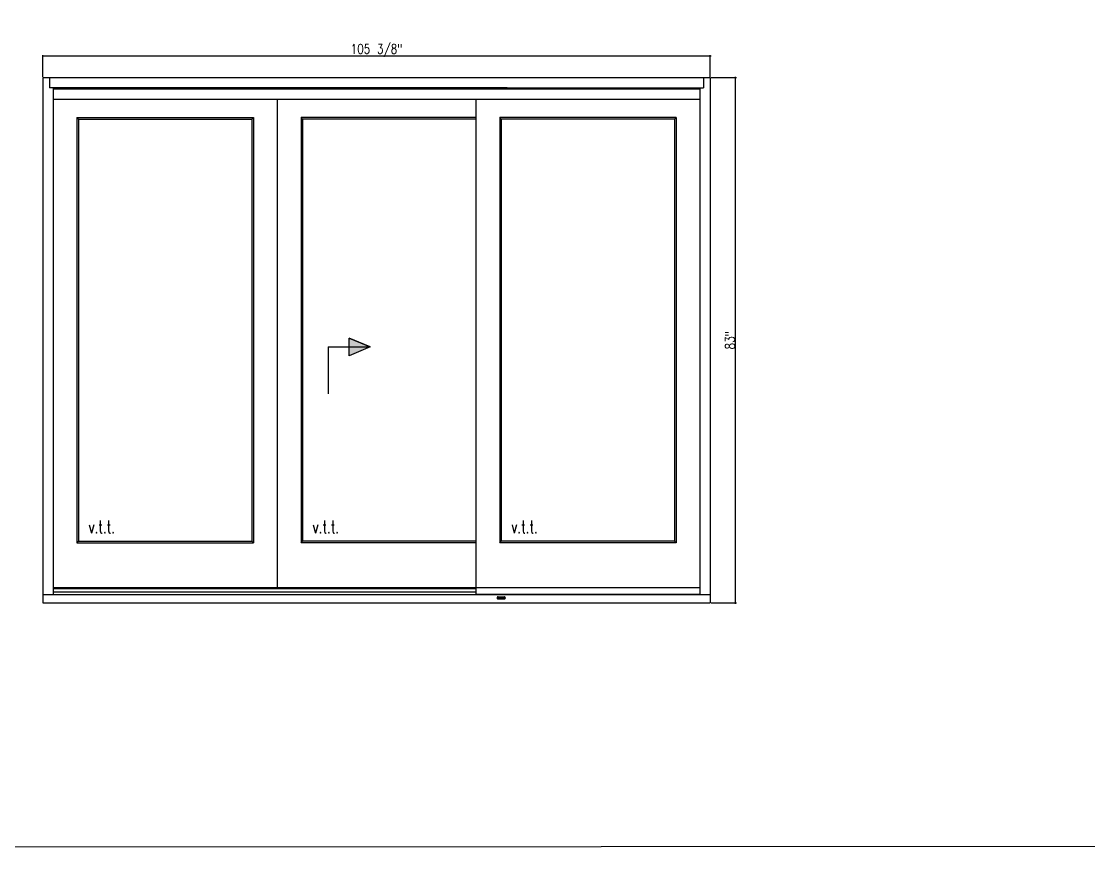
# Model space of a CAD drawing. Header units: inches. Extents: x 1985 to 11287, y 379 to 3234.
# Drawn here: x 8235.6 to 8404.1, y 1473.7 to 1604.3 of the extents above; entities that cross this region are included whole.
import ezdxf

# ---------------------------------------------------------------- set-up
doc = ezdxf.new("R2010")
doc.units = ezdxf.units.IN
doc.header["$MEASUREMENT"] = 0
doc.layers.get('0').update_dxf_attribs({"linetype": 'CONTINUOUS'})
doc.layers.get('Defpoints').update_dxf_attribs({"linetype": 'CONTINUOUS'})
for name, color, linetype in [('COTE1-1 99', 7, 'CONTINUOUS'), ('elevation 99', 7, 'CONTINUOUS'), ('opening side 99', 1, 'CONTINUOUS'), ('separation 99', 3, 'CONTINUOUS')]:
    doc.layers.add(name, color=color, linetype=linetype)
doc.styles.get("Standard").update_dxf_attribs({"font": 'txt.shx', "width": 0.8})
doc.dimstyles.new('Elevation', dxfattribs={"dimscale": 2, "dimtxt": 0.75, "dimasz": 0.0625, "dimexe": 0.0625, "dimexo": 0.0625, "dimgap": 0.0625, "dimtad": 1, "dimdec": 5, "dimzin": 0, "dimdsep": 46, "dimlunit": 5, "dimtxsty": 'Standard', "dimblk1": 'OBLIQUE', "dimblk2": 'OBLIQUE', "dimsah": 1, "dimcen": 2, "dimdle": 0.0625, "dimclrd": 1, "dimclre": 1, "dimadec": 1, "dimazin": 0, "dimtfac": 0.375, "dimtdec": 5, "dimtmove": 0, "dimatfit": 3, "dimldrblk": 'OBLIQUE', "dimfxl": 1, "dimfrac": 2, "dimtolj": 1, "dimtzin": 0, "dimarcsym": 0})

# ---------------------------------------------------------------- blocks, each defined once
blk = doc.blocks.new('_OBLIQUE')
at = {"color": 0, "linetype": 'ByBlock'}
blk.add_line((-0.5, -0.5), (0.5, 0.5), dxfattribs=at)
blk = doc.blocks.new('*D15')
at = {"layer": 'COTE1-1 99', "color": 1, "lineweight": -2, "transparency": 16777216}
for p, q in [((8344.47, 1598.8), (8238.84, 1598.8)), ((8238.97, 1595.52), (8238.97, 1598.93)), ((8344.34, 1595.52), (8344.34, 1598.93))]:
    blk.add_line(p, q, dxfattribs=at)
at = {"layer": 'Defpoints', "color": 0, "transparency": 16777216}
for p in [(8238.97, 1598.8), (8238.97, 1595.4), (8344.34, 1595.4)]:
    blk.add_point(p, dxfattribs=at)
at = {"layer": 'COTE1-1 99', "color": 1, "lineweight": -2, "transparency": 16777216, "xscale": 0.125, "yscale": 0.125, "zscale": 0.125, "rotation": 180}
blk.add_blockref('_OBLIQUE', (8238.97, 1598.8), dxfattribs=at)
at = {"layer": 'COTE1-1 99', "color": 1, "lineweight": -2, "transparency": 16777216, "xscale": 0.125, "yscale": 0.125, "zscale": 0.125}
blk.add_blockref('_OBLIQUE', (8344.34, 1598.8), dxfattribs=at)
at = {"layer": 'COTE1-1 99', "color": 0, "transparency": 16777216, "insert": (8291.66, 1599.68), "char_height": 1.5, "attachment_point": 5}
blk.add_mtext('\\A1;105 3/8"', dxfattribs=at)
blk = doc.blocks.new('*D29')
at = {"layer": 'COTE1-1 99', "color": 1, "lineweight": -2, "transparency": 16777216}
for p, q in [((8344.47, 1595.4), (8348.47, 1595.4)), ((8348.35, 1512.27), (8348.35, 1595.52)), ((8344.47, 1512.4), (8348.47, 1512.4))]:
    blk.add_line(p, q, dxfattribs=at)
at = {"layer": 'Defpoints', "color": 0, "transparency": 16777216}
for p in [(8344.34, 1595.4), (8348.35, 1595.4), (8344.34, 1512.4)]:
    blk.add_point(p, dxfattribs=at)
at = {"layer": 'COTE1-1 99', "color": 1, "lineweight": -2, "transparency": 16777216, "xscale": 0.125, "yscale": 0.125, "zscale": 0.125}
for p, rotation in [((8348.35, 1595.4), 90), ((8348.35, 1512.4), 270)]:
    blk.add_blockref('_OBLIQUE', p, dxfattribs=dict(at, rotation=rotation))
at = {"layer": 'COTE1-1 99', "color": 0, "transparency": 16777216, "insert": (8347.47, 1553.9), "char_height": 1.5, "attachment_point": 5, "rotation": 90}
blk.add_mtext('\\A1;83"', dxfattribs=at)

msp = doc.modelspace()

# ---------------------------------------------------------------- hatches: boundary and pattern name
at = {"layer": 'opening side 99'}
h = msp.add_hatch(color=256, dxfattribs=at)
h.paths.add_polyline_path([(8290.659537, 1552.840993), (8287.336741, 1552.840993), (8287.336741, 1551.464646)])
h.paths.add_polyline_path([(8287.336741, 1554.21734), (8287.336741, 1552.840993), (8290.659537, 1552.840993)])

# ---------------------------------------------------------------- linework, layer by layer
at = {"layer": 'elevation 99'}
for p, q in [((8238.969843, 1595.396455), (8344.344838, 1595.396466)), ((8238.969843, 1595.396455), (8238.969843, 1512.396445)), ((8240.032343, 1595.396455), (8240.032343, 1593.771455)), ((8343.282338, 1595.396466), (8343.282338, 1593.771466)), ((8344.344838, 1595.396466), (8344.344838, 1512.396455)), ((8312.282323, 1593.771455), (8240.032343, 1593.771455)), ((8240.594843, 1593.771455), (8240.594843, 1513.697702)), ((8240.594843, 1593.646466), (8342.719838, 1593.646466)), ((8307.344838, 1593.771466), (8343.282338, 1593.771466)), ((8342.719838, 1593.771466), (8342.719838, 1513.697711)), ((8342.719838, 1591.925466), (8240.594843, 1591.925466)), ((8275.969848, 1591.925466), (8275.969848, 1514.776466)), ((8307.344838, 1591.925466), (8307.344838, 1513.747707)), ((8244.353781, 1589.101788), (8244.353722, 1521.910355)), ((8244.353781, 1589.101788), (8272.210914, 1589.101788)), ((8244.594853, 1588.833917), (8244.353781, 1589.101788)), ((8244.594853, 1588.833917), (8244.594794, 1522.151426)), ((8244.594853, 1588.833917), (8271.969843, 1588.833907)), ((8271.969843, 1588.833917), (8271.969784, 1522.151426)), ((8271.969843, 1588.833917), (8272.210914, 1589.101788)), ((8272.210914, 1589.101788), (8272.210855, 1521.910355)), ((8279.728776, 1589.10182), (8279.728717, 1521.910386)), ((8279.969848, 1588.833948), (8279.728776, 1589.10182)), ((8307.344838, 1589.101778), (8279.728814, 1589.101778)), ((8307.344838, 1588.833907), (8279.969848, 1588.833907)), ((8279.969848, 1588.833907), (8279.969906, 1522.151416)), ((8307.344838, 1588.833907), (8307.344897, 1522.151416)), ((8311.103771, 1589.101788), (8311.10383, 1521.910355)), ((8338.960904, 1589.101788), (8311.103771, 1589.101788)), ((8311.344843, 1588.833917), (8311.103771, 1589.101788)), ((8338.719833, 1588.833917), (8311.344843, 1588.833907)), ((8311.344843, 1588.833917), (8311.344902, 1522.151426)), ((8338.719833, 1588.833917), (8338.960904, 1589.101788)), ((8338.719833, 1588.833917), (8338.719892, 1522.151426)), ((8338.960904, 1589.101788), (8338.960963, 1521.910355)), ((8244.353722, 1521.910355), (8244.594794, 1522.151426)), ((8244.353722, 1521.910355), (8272.210855, 1521.910355)), ((8244.594794, 1522.151426), (8271.969784, 1522.151416)), ((8272.210855, 1521.910355), (8271.969784, 1522.151426)), ((8279.728717, 1521.910386), (8279.969789, 1522.151457)), ((8307.344838, 1521.910344), (8279.728717, 1521.910386)), ((8307.344897, 1522.151416), (8279.969906, 1522.151416)), ((8311.10383, 1521.910355), (8311.344902, 1522.151426)), ((8338.960963, 1521.910355), (8311.10383, 1521.910355)), ((8338.719892, 1522.151426), (8311.344902, 1522.151416)), ((8338.960963, 1521.910355), (8338.719892, 1522.151426)), ((8344.344838, 1513.697712), (8238.969843, 1513.697697)), ((8307.344838, 1514.776466), (8240.594843, 1514.776466)), ((8307.344838, 1514.616466), (8240.594843, 1514.616466)), ((8307.344838, 1514.116707), (8240.594843, 1514.116703)), ((8240.594848, 1514.776466), (8279.969848, 1514.776466)), ((8342.719838, 1514.776466), (8307.344838, 1514.776466)), ((8342.719838, 1513.747712), (8307.344838, 1513.747707)), ((8344.344838, 1513.697712), (8312.282323, 1513.697702)), ((8238.969843, 1512.396445), (8307.344838, 1512.396466)), ((8270.344843, 1512.396455), (8307.344838, 1512.396466)), ((8270.344843, 1512.396455), (8305.782323, 1512.396455)), ((8270.344843, 1512.396455), (8344.344838, 1512.396455)), ((8270.344843, 1512.396455), (8305.782323, 1512.396455)), ((8310.844635, 1513.353933), (8311.844838, 1513.353933)), ((8310.844635, 1513.041458), (8311.844838, 1513.041458)), ((8310.876088, 1513.297708), (8311.813588, 1513.297708)), ((8310.876088, 1513.297708), (8310.876088, 1513.097708)), ((8310.876088, 1513.097708), (8311.813588, 1513.097708)), ((8311.813588, 1513.297708), (8311.813588, 1513.097708))]:
    msp.add_line(p, q, dxfattribs=at)
for centre, start, end in [((8310.844838, 1513.197708), 88.97849405, 270.07439601), ((8311.844838, 1513.197708), 269.99999245, 91.0241971)]:
    msp.add_arc(centre, 0.15625, start, end, dxfattribs=at)
at = {"layer": 'opening side 99'}
for p, q in [((8290.659537, 1552.840993), (8287.336741, 1554.21734)), ((8287.336741, 1554.21734), (8290.659537, 1552.840993)), ((8287.336741, 1551.464646), (8287.336741, 1554.21734)), ((8284.013946, 1552.840993), (8290.659537, 1552.840993)), ((8284.013946, 1552.840993), (8284.013946, 1545.432142)), ((8290.659537, 1552.840993), (8287.336741, 1551.464646))]:
    msp.add_line(p, q, dxfattribs=at)
at = {"layer": 'separation 99', "color": 3}
msp.add_lwpolyline([(7876.573778, 1711.403795), (8777.601674, 1711.674663), (8777.601674, 1473.992733), (7876.573778, 1473.721864)], close=True, dxfattribs=at)

# ---------------------------------------------------------------- texts
at = {"layer": 'elevation 99', "width": 0.7}
for p in [(8246.174728, 1523.396689), (8281.549782, 1523.396679), (8312.924836, 1523.396689)]:
    msp.add_text('v.t.t.', height=2, dxfattribs=at).set_placement(p)

# ---------------------------------------------------------------- dimensions: what is measured, and where the dimension line sits
at = {"layer": 'COTE1-1 99'}
for base, p1, p2, angle, picture, middle in [((8238.9698426093, 1598.8041326752), (8344.3448376583, 1595.3964655962), (8238.9698426093, 1595.3964551884), 180, '*D15', (8291.6573401338, 1599.6791326752)), ((8348.348391, 1595.396455), (8344.344838, 1512.396455), (8344.344838, 1595.396455), 90, '*D29', (8347.473391, 1553.896455))]:
    dim = msp.add_linear_dim(base=base, p1=p1, p2=p2, angle=angle, dimstyle='Elevation', override={"dimpost": '"'}, dxfattribs=at)
    dim.commit()
    dim.dimension.update_dxf_attribs({"geometry": picture, "text_midpoint": middle})

doc.saveas('drawing.dxf')
